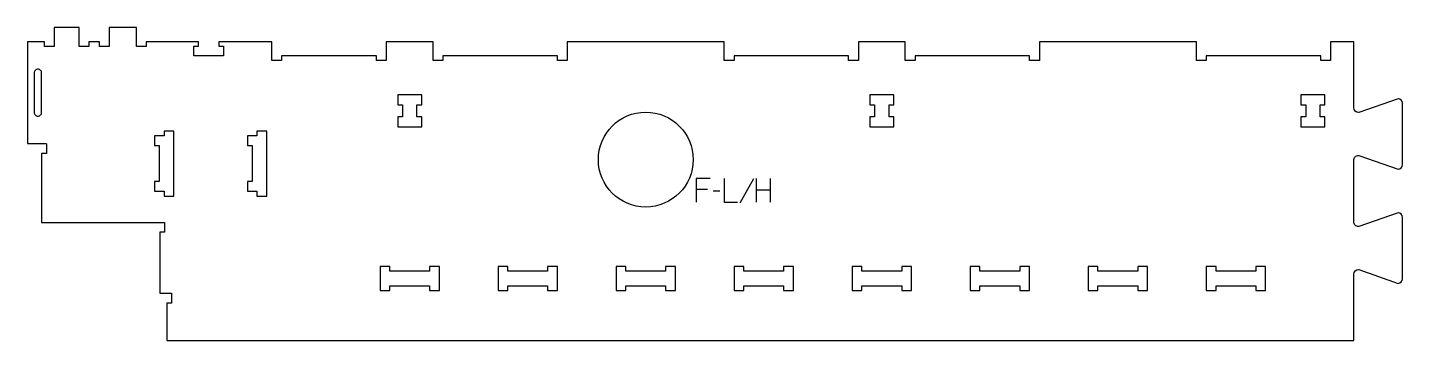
# Model space of a CAD drawing. Extents: x 0 to 1747, y 0 to 398.
import ezdxf

# ---------------------------------------------------------------- set-up
doc = ezdxf.new("R2010")
doc.units = 0
for name, color, linetype in [('1_ANYTOOL_1MMDEEP_LABELS_S', 2, 'CONTINUOUS'), ('3_ANYTOOL_CUTTHROUGH_INSID', 4, 'CONTINUOUS'), ('4_ANYTOOL_CUTTHROUGH_OUTSI', 5, 'CONTINUOUS')]:
    doc.layers.add(name, color=color, linetype=linetype)

msp = doc.modelspace()

# ---------------------------------------------------------------- linework, layer by layer
at = {"layer": '1_ANYTOOL_1MMDEEP_LABELS_S'}
for p, q in [((922.475427, 205.266389), (905.289713, 174.494961)), ((925.946856, 205.737818), (925.946856, 175.737818)), ((944.246856, 175.737818), (944.246856, 205.737818)), ((864.275427, 191.766389), (849.789713, 191.766389)), ((880.089713, 189.623532), (871.303999, 189.537818)), ((944.246856, 191.037818), (925.946856, 191.037818))]:
    msp.add_line(p, q, dxfattribs=at)
for points in [[(867.446856, 205.737818), (849.789713, 205.737818), (849.789713, 175.737818)], [(885.23257, 205.737818), (885.23257, 175.737818), (902.33257, 175.737818)]]:
    msp.add_lwpolyline(points, dxfattribs=at)
at = {"layer": '3_ANYTOOL_CUTTHROUGH_INSID'}
msp.add_lwpolyline([(18, 339.749991, 0.198912), (16.608762, 343.108752, 0.198912), (13.250005, 344.5, 0.198912), (9.891244, 343.108759, 0.198912), (8.5, 339.75), (8.5, 289.75, 0.198913), (9.891241, 286.391239, 0.198913), (13.25, 284.999994, 0.198913), (16.60876, 286.391239, 0.198913), (18, 289.750001)], format="xyb", close=True, dxfattribs=at)
for points in [[(476.5, 284), (470.5, 284), (470.5, 271.5), (501, 271.5), (501, 284), (495, 284), (495, 299.5), (501, 299.5), (501, 312), (470.5, 312), (470.5, 299.5), (476.5, 299.5)], [(1076.5, 284), (1070.5, 284), (1070.5, 271.5), (1101, 271.5), (1101, 284), (1095, 284), (1095, 299.5), (1101, 299.5), (1101, 312), (1070.5, 312), (1070.5, 299.5), (1076.5, 299.5)], [(1624.5, 284), (1618.5, 284), (1618.5, 271.5), (1649, 271.5), (1649, 284), (1643, 284), (1643, 299.5), (1649, 299.5), (1649, 312), (1618.5, 312), (1618.5, 299.5), (1624.5, 299.5)], [(173.5, 266), (173.5, 260), (161.5, 260), (161.5, 247.5), (167.5, 247.5), (167.5, 202), (161.5, 202), (161.5, 189.5), (173.5, 189.5), (173.5, 183.5), (186, 183.5), (186, 266)], [(291.5, 266), (291.5, 260), (279.5, 260), (279.5, 247.5), (285.5, 247.5), (285.5, 202), (279.5, 202), (279.5, 189.5), (291.5, 189.5), (291.5, 183.5), (304, 183.5), (304, 266)], [(511, 88), (460.5, 88), (460.5, 94), (448, 94), (448, 63.5), (460.5, 63.5), (460.5, 69.5), (511, 69.5), (511, 63.5), (523.5, 63.5), (523.5, 94), (511, 94)], [(635.75, 88), (610.5, 88), (610.5, 94), (598, 94), (598, 63.5), (610.5, 63.5), (610.5, 69.5), (661, 69.5), (661, 63.5), (673.5, 63.5), (673.5, 94), (661, 94), (661, 88)], [(760.5, 88), (760.5, 94), (748, 94), (748, 63.5), (760.5, 63.5), (760.5, 69.5), (811, 69.5), (811, 63.5), (823.5, 63.5), (823.5, 94), (811, 94), (811, 88)], [(935.75, 69.5), (961, 69.5), (961, 63.5), (973.5, 63.5), (973.5, 94), (961, 94), (961, 88), (910.5, 88), (910.5, 94), (898, 94), (898, 63.5), (910.5, 63.5), (910.5, 69.5)], [(1111, 88), (1060.5, 88), (1060.5, 94), (1048, 94), (1048, 63.5), (1060.5, 63.5), (1060.5, 69.5), (1111, 69.5), (1111, 63.5), (1123.5, 63.5), (1123.5, 94), (1111, 94)], [(1235.75, 88), (1210.5, 88), (1210.5, 94), (1198, 94), (1198, 63.5), (1210.5, 63.5), (1210.5, 69.5), (1261, 69.5), (1261, 63.5), (1273.5, 63.5), (1273.5, 94), (1261, 94), (1261, 88)], [(1360.5, 88), (1360.5, 94), (1348, 94), (1348, 63.5), (1360.5, 63.5), (1360.5, 69.5), (1411, 69.5), (1411, 63.5), (1423.5, 63.5), (1423.5, 94), (1411, 94), (1411, 88)], [(1535.75, 69.5), (1561, 69.5), (1561, 63.5), (1573.5, 63.5), (1573.5, 94), (1561, 94), (1561, 88), (1510.5, 88), (1510.5, 94), (1498, 94), (1498, 63.5), (1510.5, 63.5), (1510.5, 69.5)]]:
    msp.add_lwpolyline(points, close=True, dxfattribs=at)
msp.add_circle((785.75, 229.75), 60.25, dxfattribs=at)
at = {"layer": '4_ANYTOOL_CUTTHROUGH_OUTSI'}
msp.add_lwpolyline([(323, 361.5), (323, 355.75, -0.414214), (322.75, 355.5), (310.75, 355.5, -0.414214), (310.5, 355.75), (310.5, 379.5), (243, 379.5), (243, 374), (248.75, 374, -0.414214), (249, 373.75), (249, 361.75, -0.414214), (248.75, 361.5), (211.75, 361.5, -0.414214), (211.5, 361.75), (211.5, 373.75, -0.414214), (211.75, 374), (217.5, 374), (217.5, 379.5), (151, 379.5), (151, 373.75, -0.414214), (150.75, 373.5), (138.75, 373.5, -0.414214), (138.5, 373.75), (138.5, 397.5), (104, 397.5), (104, 373.75, -0.414214), (103.75, 373.5), (91.75, 373.5, -0.414214), (91.5, 373.75), (91.5, 379.5), (78.089, 379.5), (78.089, 373.75, -0.414214), (77.839, 373.5), (65.839, 373.5, -0.414214), (65.589, 373.75), (65.589, 397.5), (34, 397.5), (34, 373.75, -0.414214), (33.75, 373.5), (21.75, 373.5, -0.414214), (21.5, 373.75), (21.5, 379.5), (0, 379.5), (0, 250), (23.75, 250, -0.414214), (24, 249.75), (24, 237.75, -0.414214), (23.75, 237.5), (18, 237.5), (18, 150), (173.75, 150, -0.414214), (174, 149.75), (174, 137.75, -0.414214), (173.75, 137.5), (168, 137.5), (168, 60), (182.75, 60, -0.414214), (183, 59.75), (183, 47.75, -0.414214), (182.75, 47.5), (177, 47.5), (177, 0), (335.75, 0), (635.75, 0), (935.75, 0), (1535.75, 0), (1685.5, 0), (1685.500006, 83.889752, -0.411451), (1691.749733, 90.081923, -0.084369), (1691.832321, 90.067888), (1741.79178, 72.581936, 0.412073), (1747.499733, 78.331783), (1747.499733, 156.331783, 0.412073), (1741.79178, 162.081629), (1691.832321, 144.595678, -0.084369), (1691.749733, 144.581642, -0.414214), (1685.499733, 150.831642), (1685.499733, 228.831642, -0.414214), (1691.749733, 235.081642, -0.084369), (1691.832321, 235.067606), (1741.79178, 217.581655, 0.412073), (1747.499733, 223.331501), (1747.499733, 301.331501, 0.412073), (1741.79178, 307.081348), (1691.832321, 289.595396, -0.084369), (1691.749733, 289.581361, -0.411451), (1685.500006, 295.773532), (1685.5, 379.5), (1656, 379.5), (1656, 355.75, -0.414214), (1655.75, 355.5), (1643.75, 355.5, -0.414214), (1643.5, 355.75), (1643.5, 361.5), (1573.75, 361.5), (1498, 361.5), (1498, 355.75, -0.414214), (1497.75, 355.5), (1485.75, 355.5, -0.414214), (1485.5, 355.75), (1485.5, 379.5), (1286, 379.5), (1286, 355.75, -0.414214), (1285.75, 355.5), (1273.75, 355.5, -0.414214), (1273.5, 355.75), (1273.5, 361.5), (1128, 361.5), (1128, 355.75, -0.414214), (1127.75, 355.5), (1115.75, 355.5, -0.414214), (1115.5, 355.75), (1115.5, 379.5), (1056, 379.5), (1056, 355.75, -0.414214), (1055.75, 355.5), (1043.75, 355.5, -0.414214), (1043.5, 355.75), (1043.5, 361.5), (898, 361.5), (898, 355.75, -0.414214), (897.75, 355.5), (885.75, 355.5, -0.414214), (885.5, 355.75), (885.5, 379.5), (686, 379.5), (686, 355.75, -0.414214), (685.75, 355.5), (673.75, 355.5, -0.414214), (673.5, 355.75), (673.5, 361.5), (528, 361.5), (528, 355.75, -0.414214), (527.75, 355.5), (515.75, 355.5, -0.414214), (515.5, 355.75), (515.5, 379.5), (456, 379.5), (456, 355.75, -0.414214), (455.75, 355.5), (443.75, 355.5, -0.414214), (443.5, 355.75), (443.5, 361.5), (335.75, 361.5)], format="xyb", close=True, dxfattribs=at)

doc.saveas('drawing.dxf')
